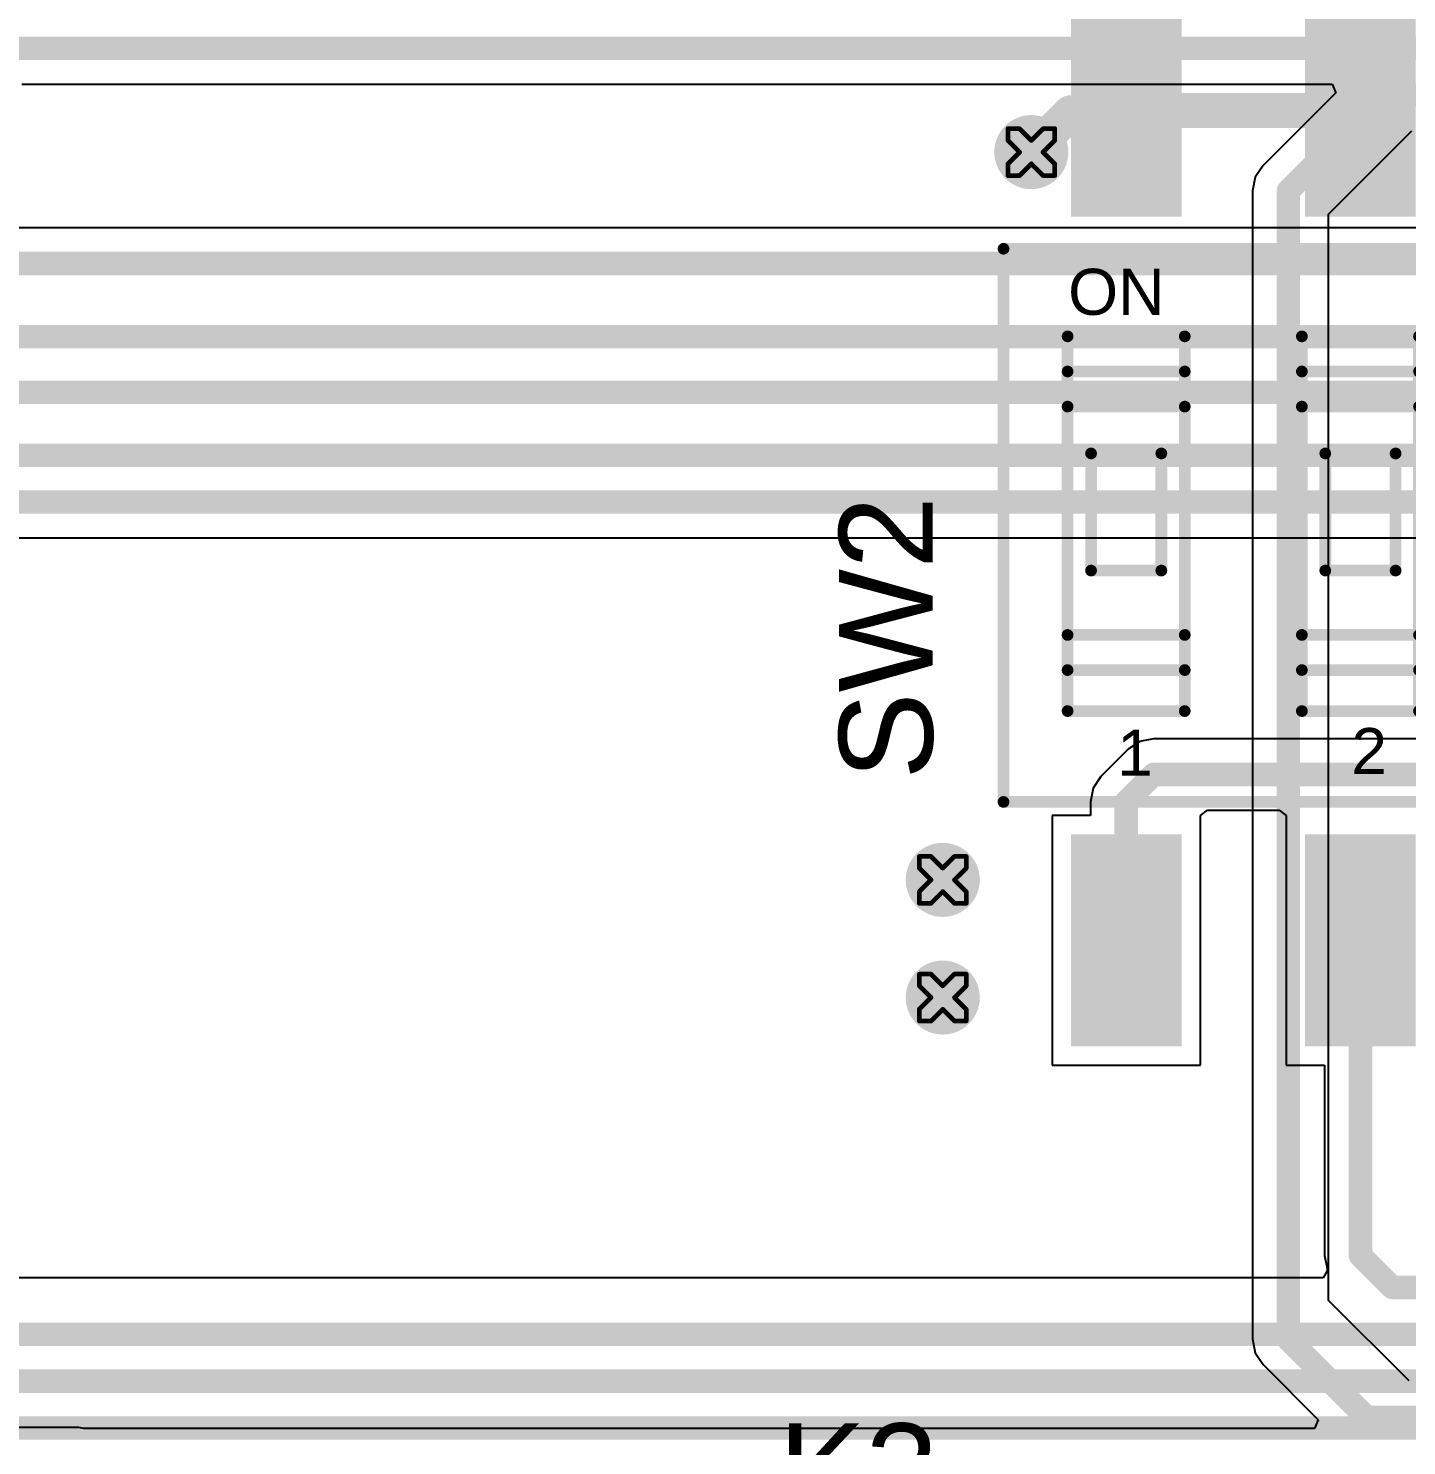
# Model space of a CAD drawing. Header units: inches. Extents: x 0 to 212, y 0 to 208.
# Drawn here: x 3.08 to 3.668, y 2.353 to 2.959 of the extents above; entities that cross this region are included whole.
import ezdxf

# ---------------------------------------------------------------- set-up
doc = ezdxf.new("R2010")
doc.units = ezdxf.units.IN
doc.header["$MEASUREMENT"] = 0
for name, color, linetype in [('Bottom Layer', 5, 'Continuous'), ('Bottom Solder', 6, 'Continuous'), ('Drill Drawing', 1, 'Continuous'), ('Top Layer', 1, 'Continuous'), ('Top Overlay', 2, 'Continuous'), ('Top Paste', 8, 'Continuous'), ('Top Solder', 216, 'Continuous'), ('Via Holes', 16, 'Continuous')]:
    doc.layers.add(name, color=color, linetype=linetype)
doc.styles.add('Arial', font='', dxfattribs={"height": 0.2})
doc.styles.get('Arial').set_extended_font_data('Arial')

# ---------------------------------------------------------------- blocks, each defined once
blk = doc.blocks.new('DSIC02LSGET_22')
at = {"layer": 'Top Layer'}
for points in [[(-0.133858, 0.0716535), (-0.133858, 0.0283465), (-0.220472, 0.0283465), (-0.220472, 0.0716535)], [(0.2204719, 0.0716534), (0.2204719, 0.0283464), (0.1338579, 0.0283464), (0.1338579, 0.0716534)], [(-0.133858, -0.0283465), (-0.133858, -0.0716535), (-0.220472, -0.0716535), (-0.220472, -0.0283465)], [(0.2204719, -0.0283465), (0.2204719, -0.0716535), (0.1338579, -0.0716535), (0.1338579, -0.0283465)]]:
    blk.add_hatch(color=1, dxfattribs=at).paths.add_polyline_path(points)
at = {"layer": 'Top Paste'}
for points in [[(-0.133858, 0.0716535), (-0.133858, 0.0283465), (-0.220472, 0.0283465), (-0.220472, 0.0716535)], [(0.2204719, 0.0716534), (0.2204719, 0.0283464), (0.1338579, 0.0283464), (0.1338579, 0.0716534)], [(-0.133858, -0.0283465), (-0.133858, -0.0716535), (-0.220472, -0.0716535), (-0.220472, -0.0283465)], [(0.2204719, -0.0283465), (0.2204719, -0.0716535), (0.1338579, -0.0716535), (0.1338579, -0.0283465)]]:
    blk.add_hatch(color=8, dxfattribs=at).paths.add_polyline_path(points)
at = {"layer": 'Top Solder'}
for points in [[(-0.131889, 0.0736225), (-0.131889, 0.0263775), (-0.222441, 0.0263775), (-0.222441, 0.0736225)], [(0.2224409, 0.0736224), (0.2224409, 0.0263774), (0.1318889, 0.0263774), (0.1318889, 0.0736224)], [(-0.131889, -0.0263775), (-0.131889, -0.0736225), (-0.222441, -0.0736225), (-0.222441, -0.0263775)], [(0.2224409, -0.0263775), (0.2224409, -0.0736225), (0.1318889, -0.0736225), (0.1318889, -0.0263775)]]:
    blk.add_hatch(color=216, dxfattribs=at).paths.add_polyline_path(points)
at = {"layer": 'Top Overlay'}
for points in [[(-0.118105, 0.1023649, 0.005, 0.005, 0), (0.118115, 0.1023649, 0.005, 0.005, 0)], [(-0.118105, 0.1023649, 0.005, 0.005, 0), (-0.118105, -0.098422, 0.005, 0.005, 0)], [(0.118115, 0.1023649, 0.005, 0.005, 0), (0.118115, -0.0984221, 0.005, 0.005, 0)], [(-0.079291, 0.0750071, 0.005, 0.005, 0), (0.080709, 0.0750069, 0.005, 0.005, 0)], [(-0.079291, 0.0750071, 0.005, 0.005, 0), (-0.079291, 0.025007, 0.005, 0.005, 0)], [(-0.061791, 0.075007, 0.005, 0.005, 0), (-0.061791, 0.0250071, 0.005, 0.005, 0)], [(-0.046791, 0.075007, 0.005, 0.005, 0), (-0.046791, 0.0250071, 0.005, 0.005, 0)], [(0.0507089, 0.075007, 0.005, 0.005, 0), (0.050709, 0.025007, 0.005, 0.005, 0)], [(0.065709, 0.0750069, 0.005, 0.005, 0), (0.065709, 0.025007, 0.005, 0.005, 0)], [(0.080709, 0.0750069, 0.005, 0.005, 0), (0.080709, 0.025007, 0.005, 0.005, 0)], [(0.0307051, 0.065, 0.005, 0.005, 0), (-0.0192951, 0.0649999, 0.005, 0.005, 0)], [(-0.0192951, 0.0649999, 0.005, 0.005, 0), (-0.0192951, 0.0349999, 0.005, 0.005, 0)], [(0.0307051, 0.065, 0.005, 0.005, 0), (0.0307051, 0.035, 0.005, 0.005, 0)], [(0.0307051, 0.035, 0.005, 0.005, 0), (-0.0192951, 0.0349999, 0.005, 0.005, 0)], [(-0.079291, 0.025007, 0.005, 0.005, 0), (0.080709, 0.025007, 0.005, 0.005, 0)], [(-0.079291, -0.0249929, 0.005, 0.005, 0), (0.080709, -0.0249929, 0.005, 0.005, 0)], [(-0.079291, -0.0249929, 0.005, 0.005, 0), (-0.0792909, -0.0749931, 0.005, 0.005, 0)], [(-0.061791, -0.024993, 0.005, 0.005, 0), (-0.061791, -0.0749931, 0.005, 0.005, 0)], [(-0.046791, -0.024993, 0.005, 0.005, 0), (-0.046791, -0.0749931, 0.005, 0.005, 0)], [(0.050709, -0.0249929, 0.005, 0.005, 0), (0.0507089, -0.0749931, 0.005, 0.005, 0)], [(0.065709, -0.0249929, 0.005, 0.005, 0), (0.0657089, -0.0749931, 0.005, 0.005, 0)], [(0.080709, -0.0249929, 0.005, 0.005, 0), (0.080709, -0.074993, 0.005, 0.005, 0)], [(-0.0192951, -0.035, 0.005, 0.005, 0), (0.0307051, -0.0350001, 0.005, 0.005, 0)], [(-0.0192951, -0.035, 0.005, 0.005, 0), (-0.0192951, -0.065, 0.005, 0.005, 0)], [(0.0307051, -0.0350001, 0.005, 0.005, 0), (0.0307051, -0.0650001, 0.005, 0.005, 0)], [(-0.0192951, -0.065, 0.005, 0.005, 0), (0.0307051, -0.0650001, 0.005, 0.005, 0)], [(0.080709, -0.074993, 0.005, 0.005, 0), (-0.0792909, -0.0749931, 0.005, 0.005, 0)], [(-0.118105, -0.098422, 0.005, 0.005, 0), (0.118115, -0.0984221, 0.005, 0.005, 0)]]:
    blk.add_lwpolyline(points, format="xyseb", dxfattribs=at)
for points in [[(-0.119355, 0.1023649, 0.0025, 0.0025, 1), (-0.116855, 0.1023649, 0.0025, 0.0025, 1)], [(-0.119355, 0.1023649, 0.0025, 0.0025, 1), (-0.116855, 0.1023649, 0.0025, 0.0025, 1)], [(0.116865, 0.1023649, 0.0025, 0.0025, 1), (0.119365, 0.1023649, 0.0025, 0.0025, 1)], [(0.116865, 0.1023649, 0.0025, 0.0025, 1), (0.119365, 0.1023649, 0.0025, 0.0025, 1)], [(-0.080541, 0.0750071, 0.0025, 0.0025, 1), (-0.078041, 0.0750071, 0.0025, 0.0025, 1)], [(-0.080541, 0.0750071, 0.0025, 0.0025, 1), (-0.078041, 0.0750071, 0.0025, 0.0025, 1)], [(-0.063041, 0.075007, 0.0025, 0.0025, 1), (-0.060541, 0.075007, 0.0025, 0.0025, 1)], [(-0.048041, 0.075007, 0.0025, 0.0025, 1), (-0.045541, 0.075007, 0.0025, 0.0025, 1)], [(0.0494589, 0.075007, 0.0025, 0.0025, 1), (0.0519589, 0.075007, 0.0025, 0.0025, 1)], [(0.064459, 0.0750069, 0.0025, 0.0025, 1), (0.066959, 0.0750069, 0.0025, 0.0025, 1)], [(0.079459, 0.0750069, 0.0025, 0.0025, 1), (0.081959, 0.0750069, 0.0025, 0.0025, 1)], [(0.079459, 0.0750069, 0.0025, 0.0025, 1), (0.081959, 0.0750069, 0.0025, 0.0025, 1)], [(-0.0205451, 0.0649999, 0.0025, 0.0025, 1), (-0.0180451, 0.0649999, 0.0025, 0.0025, 1)], [(-0.0205451, 0.0649999, 0.0025, 0.0025, 1), (-0.0180451, 0.0649999, 0.0025, 0.0025, 1)], [(0.0294551, 0.065, 0.0025, 0.0025, 1), (0.0319551, 0.065, 0.0025, 0.0025, 1)], [(0.0294551, 0.065, 0.0025, 0.0025, 1), (0.0319551, 0.065, 0.0025, 0.0025, 1)], [(-0.0205451, 0.0349999, 0.0025, 0.0025, 1), (-0.0180451, 0.0349999, 0.0025, 0.0025, 1)], [(-0.0205451, 0.0349999, 0.0025, 0.0025, 1), (-0.0180451, 0.0349999, 0.0025, 0.0025, 1)], [(0.0294551, 0.035, 0.0025, 0.0025, 1), (0.0319551, 0.035, 0.0025, 0.0025, 1)], [(0.0294551, 0.035, 0.0025, 0.0025, 1), (0.0319551, 0.035, 0.0025, 0.0025, 1)], [(-0.080541, 0.025007, 0.0025, 0.0025, 1), (-0.078041, 0.025007, 0.0025, 0.0025, 1)], [(-0.080541, 0.025007, 0.0025, 0.0025, 1), (-0.078041, 0.025007, 0.0025, 0.0025, 1)], [(-0.063041, 0.0250071, 0.0025, 0.0025, 1), (-0.060541, 0.0250071, 0.0025, 0.0025, 1)], [(-0.048041, 0.0250071, 0.0025, 0.0025, 1), (-0.045541, 0.0250071, 0.0025, 0.0025, 1)], [(0.049459, 0.025007, 0.0025, 0.0025, 1), (0.051959, 0.025007, 0.0025, 0.0025, 1)], [(0.064459, 0.025007, 0.0025, 0.0025, 1), (0.066959, 0.025007, 0.0025, 0.0025, 1)], [(0.079459, 0.025007, 0.0025, 0.0025, 1), (0.081959, 0.025007, 0.0025, 0.0025, 1)], [(0.079459, 0.025007, 0.0025, 0.0025, 1), (0.081959, 0.025007, 0.0025, 0.0025, 1)], [(-0.080541, -0.0249929, 0.0025, 0.0025, 1), (-0.078041, -0.0249929, 0.0025, 0.0025, 1)], [(-0.080541, -0.0249929, 0.0025, 0.0025, 1), (-0.078041, -0.0249929, 0.0025, 0.0025, 1)], [(-0.063041, -0.024993, 0.0025, 0.0025, 1), (-0.060541, -0.024993, 0.0025, 0.0025, 1)], [(-0.048041, -0.024993, 0.0025, 0.0025, 1), (-0.045541, -0.024993, 0.0025, 0.0025, 1)], [(0.049459, -0.0249929, 0.0025, 0.0025, 1), (0.051959, -0.0249929, 0.0025, 0.0025, 1)], [(0.064459, -0.0249929, 0.0025, 0.0025, 1), (0.066959, -0.0249929, 0.0025, 0.0025, 1)], [(0.079459, -0.0249929, 0.0025, 0.0025, 1), (0.081959, -0.0249929, 0.0025, 0.0025, 1)], [(0.079459, -0.0249929, 0.0025, 0.0025, 1), (0.081959, -0.0249929, 0.0025, 0.0025, 1)], [(-0.0205451, -0.035, 0.0025, 0.0025, 1), (-0.0180451, -0.035, 0.0025, 0.0025, 1)], [(-0.0205451, -0.035, 0.0025, 0.0025, 1), (-0.0180451, -0.035, 0.0025, 0.0025, 1)], [(0.0294551, -0.0350001, 0.0025, 0.0025, 1), (0.0319551, -0.0350001, 0.0025, 0.0025, 1)], [(0.0294551, -0.0350001, 0.0025, 0.0025, 1), (0.0319551, -0.0350001, 0.0025, 0.0025, 1)], [(-0.0205451, -0.065, 0.0025, 0.0025, 1), (-0.0180451, -0.065, 0.0025, 0.0025, 1)], [(-0.0205451, -0.065, 0.0025, 0.0025, 1), (-0.0180451, -0.065, 0.0025, 0.0025, 1)], [(0.0294551, -0.0650001, 0.0025, 0.0025, 1), (0.0319551, -0.0650001, 0.0025, 0.0025, 1)], [(0.0294551, -0.0650001, 0.0025, 0.0025, 1), (0.0319551, -0.0650001, 0.0025, 0.0025, 1)], [(-0.0805409, -0.0749931, 0.0025, 0.0025, 1), (-0.0780409, -0.0749931, 0.0025, 0.0025, 1)], [(-0.0805409, -0.0749931, 0.0025, 0.0025, 1), (-0.0780409, -0.0749931, 0.0025, 0.0025, 1)], [(-0.063041, -0.0749931, 0.0025, 0.0025, 1), (-0.060541, -0.0749931, 0.0025, 0.0025, 1)], [(-0.048041, -0.0749931, 0.0025, 0.0025, 1), (-0.045541, -0.0749931, 0.0025, 0.0025, 1)], [(0.0494589, -0.0749931, 0.0025, 0.0025, 1), (0.0519589, -0.0749931, 0.0025, 0.0025, 1)], [(0.0644589, -0.0749931, 0.0025, 0.0025, 1), (0.0669589, -0.0749931, 0.0025, 0.0025, 1)], [(0.079459, -0.074993, 0.0025, 0.0025, 1), (0.081959, -0.074993, 0.0025, 0.0025, 1)], [(0.079459, -0.074993, 0.0025, 0.0025, 1), (0.081959, -0.074993, 0.0025, 0.0025, 1)], [(-0.119355, -0.098422, 0.0025, 0.0025, 1), (-0.116855, -0.098422, 0.0025, 0.0025, 1)], [(-0.119355, -0.098422, 0.0025, 0.0025, 1), (-0.116855, -0.098422, 0.0025, 0.0025, 1)], [(0.116865, -0.0984221, 0.0025, 0.0025, 1), (0.119365, -0.0984221, 0.0025, 0.0025, 1)], [(0.116865, -0.0984221, 0.0025, 0.0025, 1), (0.119365, -0.0984221, 0.0025, 0.0025, 1)]]:
    blk.add_lwpolyline(points, format="xyseb", close=True, dxfattribs=at)
at = {"layer": 'Top Overlay', "style": 'Arial'}
for s, p in [('ON', (0.089888, 0.0748071)), ('1', (-0.106932, 0.053937)), ('2', (-0.1062319, -0.046063))]:
    blk.add_text(s, height=0.019685, rotation=270, dxfattribs=at).set_placement(p)

msp = doc.modelspace()

# ---------------------------------------------------------------- hatches: boundary and pattern name
at = {"layer": 'Bottom Layer'}
h = msp.add_hatch(color=5, dxfattribs=at)
edge = h.paths.add_edge_path()
edge.add_arc((3.5078084, 2.9057717), 0.011811, 0, 360)
h = msp.add_hatch(color=5, dxfattribs=at)
edge = h.paths.add_edge_path()
edge.add_arc((3.47, 2.595), 0.011811, 0, 360)
h = msp.add_hatch(color=5, dxfattribs=at)
edge = h.paths.add_edge_path()
edge.add_arc((3.47, 2.5447459), 0.011811, 0, 360)
at = {"layer": 'Bottom Solder'}
h = msp.add_hatch(color=6, dxfattribs=at)
edge = h.paths.add_edge_path()
edge.add_arc((3.5078084, 2.9057717), 0.015811, 0, 360)
h = msp.add_hatch(color=6, dxfattribs=at)
edge = h.paths.add_edge_path()
edge.add_arc((3.47, 2.595), 0.015811, 0, 360)
h = msp.add_hatch(color=6, dxfattribs=at)
edge = h.paths.add_edge_path()
edge.add_arc((3.47, 2.5447459), 0.015811, 0, 360)
at = {"layer": 'Top Layer'}
h = msp.add_hatch(color=1, dxfattribs=at)
edge = h.paths.add_edge_path()
edge.add_arc((3.5078084, 2.9057717), 0.011811, 0, 360)
h = msp.add_hatch(color=1, dxfattribs=at)
edge = h.paths.add_edge_path()
edge.add_arc((3.47, 2.595), 0.011811, 0, 360)
h = msp.add_hatch(color=1, dxfattribs=at)
edge = h.paths.add_edge_path()
edge.add_arc((3.47, 2.5447459), 0.011811, 0, 360)
at = {"layer": 'Top Solder'}
h = msp.add_hatch(color=216, dxfattribs=at)
edge = h.paths.add_edge_path()
edge.add_arc((3.5078084, 2.9057717), 0.015811, 0, 360)
h = msp.add_hatch(color=216, dxfattribs=at)
edge = h.paths.add_edge_path()
edge.add_arc((3.47, 2.595), 0.015811, 0, 360)
h = msp.add_hatch(color=216, dxfattribs=at)
edge = h.paths.add_edge_path()
edge.add_arc((3.47, 2.5447459), 0.015811, 0, 360)
at = {"layer": 'Via Holes'}
h = msp.add_hatch(color=7, dxfattribs=at)
edge = h.paths.add_edge_path()
edge.add_arc((3.5078084, 2.9057717), 0.0059055, 0, 360)
h = msp.add_hatch(color=7, dxfattribs=at)
edge = h.paths.add_edge_path()
edge.add_arc((3.47, 2.595), 0.0059055, 0, 360)
h = msp.add_hatch(color=7, dxfattribs=at)
edge = h.paths.add_edge_path()
edge.add_arc((3.47, 2.5447459), 0.0059055, 0, 360)

# ---------------------------------------------------------------- linework, layer by layer
at = {"layer": 'Bottom Layer'}
for p, q in [((3.076865, 2.9348074), (3.6362477, 2.9348074)), ((3.6377785, 2.9311118), (3.6067164, 2.9000497)), ((3.6362477, 2.9348074), (3.6377785, 2.9311118)), ((3.6347132, 2.8793169), (3.6702037, 2.9148074)), ((3.6067164, 2.9000497), (3.6034011, 2.895088)), ((3.6034011, 2.895088), (3.6022369, 2.8892353)), ((3.6022369, 2.8892353), (3.6022369, 2.398841)), ((3.6347132, 2.4154372), (3.6347132, 2.8793169)), ((3.669128, 2.3810224), (3.6347132, 2.4154372)), ((3.6022369, 2.398841), (3.6034011, 2.3929883)), ((3.6034011, 2.3929883), (3.6067164, 2.3880266)), ((3.6067164, 2.3880266), (3.6302801, 2.3644629)), ((3.1011623, 2.3611935), (1.1087497, 2.3611935)), ((3.103305, 2.3607673), (3.1011623, 2.3611935)), ((3.6287494, 2.3607673), (3.103305, 2.3607673)), ((3.6302801, 2.3644629), (3.6287494, 2.3607673))]:
    msp.add_line(p, q, dxfattribs=at)
for points in [[(3.0705301, 2.9501013, 0.01, 0.01, 0), (4.4547848, 2.9501013, 0.01, 0.01, 0)], [(3.6175308, 2.8892353, 0.01, 0.01, 0), (3.6583968, 2.9301013, 0.01, 0.01, 0)], [(3.6583968, 2.9301013, 0.01, 0.01, 0), (4.4931168, 2.9301013, 0.01, 0.01, 0)], [(3.6175308, 2.398841, 0.01, 0.01, 0), (3.6175308, 2.8892353, 0.01, 0.01, 0)], [(3.6175308, 2.398841, 0.01, 0.01, 0), (3.6509473, 2.3654245, 0.01, 0.01, 0)], [(3.6509473, 2.3654245, 0.01, 0.01, 0), (6.7387008, 2.3654245, 0.01, 0.01, 0)]]:
    msp.add_lwpolyline(points, format="xyseb", dxfattribs=at)
for points in [[(3.6558968, 2.9301013, 0.005, 0.005, 1), (3.6608968, 2.9301013, 0.005, 0.005, 1)], [(3.6558968, 2.9301013, 0.005, 0.005, 1), (3.6608968, 2.9301013, 0.005, 0.005, 1)], [(3.6150308, 2.8892353, 0.005, 0.005, 1), (3.6200308, 2.8892353, 0.005, 0.005, 1)], [(3.6150308, 2.8892353, 0.005, 0.005, 1), (3.6200308, 2.8892353, 0.005, 0.005, 1)], [(3.6150308, 2.398841, 0.005, 0.005, 1), (3.6200308, 2.398841, 0.005, 0.005, 1)], [(3.6150308, 2.398841, 0.005, 0.005, 1), (3.6200308, 2.398841, 0.005, 0.005, 1)], [(3.6484473, 2.3654245, 0.005, 0.005, 1), (3.6534473, 2.3654245, 0.005, 0.005, 1)], [(3.6484473, 2.3654245, 0.005, 0.005, 1), (3.6534473, 2.3654245, 0.005, 0.005, 1)]]:
    msp.add_lwpolyline(points, format="xyseb", close=True, dxfattribs=at)
at = {"layer": 'Drill Drawing'}
for points in [[(3.4978084, 2.9107717, 0.002, 0.002, 0), (3.4978084, 2.9157717, 0.002, 0.002, 0)], [(3.4978084, 2.9157717, 0.002, 0.002, 0), (3.5028084, 2.9157717, 0.002, 0.002, 0)], [(3.4978084, 2.9107717, 0.002, 0.002, 0), (3.5028084, 2.9057717, 0.002, 0.002, 0)], [(3.5028084, 2.9157717, 0.002, 0.002, 0), (3.5078084, 2.9107717, 0.002, 0.002, 0)], [(3.5078084, 2.9107717, 0.002, 0.002, 0), (3.5128084, 2.9157717, 0.002, 0.002, 0)], [(3.5128084, 2.9157717, 0.002, 0.002, 0), (3.5178084, 2.9157717, 0.002, 0.002, 0)], [(3.5128084, 2.9057717, 0.002, 0.002, 0), (3.5178084, 2.9107717, 0.002, 0.002, 0)], [(3.5178084, 2.9107717, 0.002, 0.002, 0), (3.5178084, 2.9157717, 0.002, 0.002, 0)], [(3.4978084, 2.9007717, 0.002, 0.002, 0), (3.5028084, 2.9057717, 0.002, 0.002, 0)], [(3.5128084, 2.9057717, 0.002, 0.002, 0), (3.5178084, 2.9007717, 0.002, 0.002, 0)], [(3.4978084, 2.8957717, 0.002, 0.002, 0), (3.4978084, 2.9007717, 0.002, 0.002, 0)], [(3.5028084, 2.8957717, 0.002, 0.002, 0), (3.5078084, 2.9007717, 0.002, 0.002, 0)], [(3.5078084, 2.9007717, 0.002, 0.002, 0), (3.5128084, 2.8957717, 0.002, 0.002, 0)], [(3.5178084, 2.8957717, 0.002, 0.002, 0), (3.5178084, 2.9007717, 0.002, 0.002, 0)], [(3.4978084, 2.8957717, 0.002, 0.002, 0), (3.5028084, 2.8957717, 0.002, 0.002, 0)], [(3.5128084, 2.8957717, 0.002, 0.002, 0), (3.5178084, 2.8957717, 0.002, 0.002, 0)], [(3.46, 2.6, 0.002, 0.002, 0), (3.46, 2.605, 0.002, 0.002, 0)], [(3.46, 2.605, 0.002, 0.002, 0), (3.465, 2.605, 0.002, 0.002, 0)], [(3.465, 2.605, 0.002, 0.002, 0), (3.47, 2.6, 0.002, 0.002, 0)], [(3.47, 2.6, 0.002, 0.002, 0), (3.475, 2.605, 0.002, 0.002, 0)], [(3.475, 2.605, 0.002, 0.002, 0), (3.48, 2.605, 0.002, 0.002, 0)], [(3.48, 2.6, 0.002, 0.002, 0), (3.48, 2.605, 0.002, 0.002, 0)], [(3.46, 2.6, 0.002, 0.002, 0), (3.465, 2.595, 0.002, 0.002, 0)], [(3.475, 2.595, 0.002, 0.002, 0), (3.48, 2.6, 0.002, 0.002, 0)], [(3.46, 2.59, 0.002, 0.002, 0), (3.465, 2.595, 0.002, 0.002, 0)], [(3.46, 2.585, 0.002, 0.002, 0), (3.46, 2.59, 0.002, 0.002, 0)], [(3.465, 2.585, 0.002, 0.002, 0), (3.47, 2.59, 0.002, 0.002, 0)], [(3.47, 2.59, 0.002, 0.002, 0), (3.475, 2.585, 0.002, 0.002, 0)], [(3.475, 2.595, 0.002, 0.002, 0), (3.48, 2.59, 0.002, 0.002, 0)], [(3.48, 2.585, 0.002, 0.002, 0), (3.48, 2.59, 0.002, 0.002, 0)], [(3.46, 2.585, 0.002, 0.002, 0), (3.465, 2.585, 0.002, 0.002, 0)], [(3.475, 2.585, 0.002, 0.002, 0), (3.48, 2.585, 0.002, 0.002, 0)], [(3.46, 2.5497459, 0.002, 0.002, 0), (3.46, 2.5547459, 0.002, 0.002, 0)], [(3.46, 2.5547459, 0.002, 0.002, 0), (3.465, 2.5547459, 0.002, 0.002, 0)], [(3.465, 2.5547459, 0.002, 0.002, 0), (3.47, 2.5497459, 0.002, 0.002, 0)], [(3.47, 2.5497459, 0.002, 0.002, 0), (3.475, 2.5547459, 0.002, 0.002, 0)], [(3.475, 2.5547459, 0.002, 0.002, 0), (3.48, 2.5547459, 0.002, 0.002, 0)], [(3.48, 2.5497459, 0.002, 0.002, 0), (3.48, 2.5547459, 0.002, 0.002, 0)], [(3.46, 2.5497459, 0.002, 0.002, 0), (3.465, 2.5447459, 0.002, 0.002, 0)], [(3.475, 2.5447459, 0.002, 0.002, 0), (3.48, 2.5497459, 0.002, 0.002, 0)], [(3.46, 2.5397459, 0.002, 0.002, 0), (3.465, 2.5447459, 0.002, 0.002, 0)], [(3.475, 2.5447459, 0.002, 0.002, 0), (3.48, 2.5397459, 0.002, 0.002, 0)], [(3.46, 2.5347459, 0.002, 0.002, 0), (3.46, 2.5397459, 0.002, 0.002, 0)], [(3.465, 2.5347459, 0.002, 0.002, 0), (3.47, 2.5397459, 0.002, 0.002, 0)], [(3.47, 2.5397459, 0.002, 0.002, 0), (3.475, 2.5347459, 0.002, 0.002, 0)], [(3.48, 2.5347459, 0.002, 0.002, 0), (3.48, 2.5397459, 0.002, 0.002, 0)], [(3.46, 2.5347459, 0.002, 0.002, 0), (3.465, 2.5347459, 0.002, 0.002, 0)], [(3.475, 2.5347459, 0.002, 0.002, 0), (3.48, 2.5347459, 0.002, 0.002, 0)]]:
    msp.add_lwpolyline(points, format="xyseb", dxfattribs=at)
for points in [[(3.4973084, 2.9157717, 0.001, 0.001, 1), (3.4983084, 2.9157717, 0.001, 0.001, 1)], [(3.4973084, 2.9157717, 0.001, 0.001, 1), (3.4983084, 2.9157717, 0.001, 0.001, 1)], [(3.4973084, 2.9107717, 0.001, 0.001, 1), (3.4983084, 2.9107717, 0.001, 0.001, 1)], [(3.4973084, 2.9107717, 0.001, 0.001, 1), (3.4983084, 2.9107717, 0.001, 0.001, 1)], [(3.5023084, 2.9157717, 0.001, 0.001, 1), (3.5033084, 2.9157717, 0.001, 0.001, 1)], [(3.5023084, 2.9157717, 0.001, 0.001, 1), (3.5033084, 2.9157717, 0.001, 0.001, 1)], [(3.5073084, 2.9107717, 0.001, 0.001, 1), (3.5083084, 2.9107717, 0.001, 0.001, 1)], [(3.5073084, 2.9107717, 0.001, 0.001, 1), (3.5083084, 2.9107717, 0.001, 0.001, 1)], [(3.5123084, 2.9157717, 0.001, 0.001, 1), (3.5133084, 2.9157717, 0.001, 0.001, 1)], [(3.5123084, 2.9157717, 0.001, 0.001, 1), (3.5133084, 2.9157717, 0.001, 0.001, 1)], [(3.5173084, 2.9157717, 0.001, 0.001, 1), (3.5183084, 2.9157717, 0.001, 0.001, 1)], [(3.5173084, 2.9157717, 0.001, 0.001, 1), (3.5183084, 2.9157717, 0.001, 0.001, 1)], [(3.5173084, 2.9107717, 0.001, 0.001, 1), (3.5183084, 2.9107717, 0.001, 0.001, 1)], [(3.5173084, 2.9107717, 0.001, 0.001, 1), (3.5183084, 2.9107717, 0.001, 0.001, 1)], [(3.5023084, 2.9057717, 0.001, 0.001, 1), (3.5033084, 2.9057717, 0.001, 0.001, 1)], [(3.5023084, 2.9057717, 0.001, 0.001, 1), (3.5033084, 2.9057717, 0.001, 0.001, 1)], [(3.5123084, 2.9057717, 0.001, 0.001, 1), (3.5133084, 2.9057717, 0.001, 0.001, 1)], [(3.5123084, 2.9057717, 0.001, 0.001, 1), (3.5133084, 2.9057717, 0.001, 0.001, 1)], [(3.4973084, 2.9007717, 0.001, 0.001, 1), (3.4983084, 2.9007717, 0.001, 0.001, 1)], [(3.4973084, 2.9007717, 0.001, 0.001, 1), (3.4983084, 2.9007717, 0.001, 0.001, 1)], [(3.5073084, 2.9007717, 0.001, 0.001, 1), (3.5083084, 2.9007717, 0.001, 0.001, 1)], [(3.5073084, 2.9007717, 0.001, 0.001, 1), (3.5083084, 2.9007717, 0.001, 0.001, 1)], [(3.5173084, 2.9007717, 0.001, 0.001, 1), (3.5183084, 2.9007717, 0.001, 0.001, 1)], [(3.5173084, 2.9007717, 0.001, 0.001, 1), (3.5183084, 2.9007717, 0.001, 0.001, 1)], [(3.4973084, 2.8957717, 0.001, 0.001, 1), (3.4983084, 2.8957717, 0.001, 0.001, 1)], [(3.4973084, 2.8957717, 0.001, 0.001, 1), (3.4983084, 2.8957717, 0.001, 0.001, 1)], [(3.5023084, 2.8957717, 0.001, 0.001, 1), (3.5033084, 2.8957717, 0.001, 0.001, 1)], [(3.5023084, 2.8957717, 0.001, 0.001, 1), (3.5033084, 2.8957717, 0.001, 0.001, 1)], [(3.5123084, 2.8957717, 0.001, 0.001, 1), (3.5133084, 2.8957717, 0.001, 0.001, 1)], [(3.5123084, 2.8957717, 0.001, 0.001, 1), (3.5133084, 2.8957717, 0.001, 0.001, 1)], [(3.5173084, 2.8957717, 0.001, 0.001, 1), (3.5183084, 2.8957717, 0.001, 0.001, 1)], [(3.5173084, 2.8957717, 0.001, 0.001, 1), (3.5183084, 2.8957717, 0.001, 0.001, 1)], [(3.4595, 2.605, 0.001, 0.001, 1), (3.4605, 2.605, 0.001, 0.001, 1)], [(3.4595, 2.605, 0.001, 0.001, 1), (3.4605, 2.605, 0.001, 0.001, 1)], [(3.4645, 2.605, 0.001, 0.001, 1), (3.4655, 2.605, 0.001, 0.001, 1)], [(3.4645, 2.605, 0.001, 0.001, 1), (3.4655, 2.605, 0.001, 0.001, 1)], [(3.4745, 2.605, 0.001, 0.001, 1), (3.4755, 2.605, 0.001, 0.001, 1)], [(3.4745, 2.605, 0.001, 0.001, 1), (3.4755, 2.605, 0.001, 0.001, 1)], [(3.4795, 2.605, 0.001, 0.001, 1), (3.4805, 2.605, 0.001, 0.001, 1)], [(3.4795, 2.605, 0.001, 0.001, 1), (3.4805, 2.605, 0.001, 0.001, 1)], [(3.4595, 2.6, 0.001, 0.001, 1), (3.4605, 2.6, 0.001, 0.001, 1)], [(3.4595, 2.6, 0.001, 0.001, 1), (3.4605, 2.6, 0.001, 0.001, 1)], [(3.4695, 2.6, 0.001, 0.001, 1), (3.4705, 2.6, 0.001, 0.001, 1)], [(3.4695, 2.6, 0.001, 0.001, 1), (3.4705, 2.6, 0.001, 0.001, 1)], [(3.4795, 2.6, 0.001, 0.001, 1), (3.4805, 2.6, 0.001, 0.001, 1)], [(3.4795, 2.6, 0.001, 0.001, 1), (3.4805, 2.6, 0.001, 0.001, 1)], [(3.4595, 2.59, 0.001, 0.001, 1), (3.4605, 2.59, 0.001, 0.001, 1)], [(3.4595, 2.59, 0.001, 0.001, 1), (3.4605, 2.59, 0.001, 0.001, 1)], [(3.4645, 2.595, 0.001, 0.001, 1), (3.4655, 2.595, 0.001, 0.001, 1)], [(3.4645, 2.595, 0.001, 0.001, 1), (3.4655, 2.595, 0.001, 0.001, 1)], [(3.4695, 2.59, 0.001, 0.001, 1), (3.4705, 2.59, 0.001, 0.001, 1)], [(3.4695, 2.59, 0.001, 0.001, 1), (3.4705, 2.59, 0.001, 0.001, 1)], [(3.4745, 2.595, 0.001, 0.001, 1), (3.4755, 2.595, 0.001, 0.001, 1)], [(3.4745, 2.595, 0.001, 0.001, 1), (3.4755, 2.595, 0.001, 0.001, 1)], [(3.4795, 2.59, 0.001, 0.001, 1), (3.4805, 2.59, 0.001, 0.001, 1)], [(3.4795, 2.59, 0.001, 0.001, 1), (3.4805, 2.59, 0.001, 0.001, 1)], [(3.4595, 2.585, 0.001, 0.001, 1), (3.4605, 2.585, 0.001, 0.001, 1)], [(3.4595, 2.585, 0.001, 0.001, 1), (3.4605, 2.585, 0.001, 0.001, 1)], [(3.4645, 2.585, 0.001, 0.001, 1), (3.4655, 2.585, 0.001, 0.001, 1)], [(3.4645, 2.585, 0.001, 0.001, 1), (3.4655, 2.585, 0.001, 0.001, 1)], [(3.4745, 2.585, 0.001, 0.001, 1), (3.4755, 2.585, 0.001, 0.001, 1)], [(3.4745, 2.585, 0.001, 0.001, 1), (3.4755, 2.585, 0.001, 0.001, 1)], [(3.4795, 2.585, 0.001, 0.001, 1), (3.4805, 2.585, 0.001, 0.001, 1)], [(3.4795, 2.585, 0.001, 0.001, 1), (3.4805, 2.585, 0.001, 0.001, 1)], [(3.4595, 2.5547459, 0.001, 0.001, 1), (3.4605, 2.5547459, 0.001, 0.001, 1)], [(3.4595, 2.5547459, 0.001, 0.001, 1), (3.4605, 2.5547459, 0.001, 0.001, 1)], [(3.4645, 2.5547459, 0.001, 0.001, 1), (3.4655, 2.5547459, 0.001, 0.001, 1)], [(3.4645, 2.5547459, 0.001, 0.001, 1), (3.4655, 2.5547459, 0.001, 0.001, 1)], [(3.4745, 2.5547459, 0.001, 0.001, 1), (3.4755, 2.5547459, 0.001, 0.001, 1)], [(3.4745, 2.5547459, 0.001, 0.001, 1), (3.4755, 2.5547459, 0.001, 0.001, 1)], [(3.4795, 2.5547459, 0.001, 0.001, 1), (3.4805, 2.5547459, 0.001, 0.001, 1)], [(3.4795, 2.5547459, 0.001, 0.001, 1), (3.4805, 2.5547459, 0.001, 0.001, 1)], [(3.4595, 2.5497459, 0.001, 0.001, 1), (3.4605, 2.5497459, 0.001, 0.001, 1)], [(3.4595, 2.5497459, 0.001, 0.001, 1), (3.4605, 2.5497459, 0.001, 0.001, 1)], [(3.4695, 2.5497459, 0.001, 0.001, 1), (3.4705, 2.5497459, 0.001, 0.001, 1)], [(3.4695, 2.5497459, 0.001, 0.001, 1), (3.4705, 2.5497459, 0.001, 0.001, 1)], [(3.4795, 2.5497459, 0.001, 0.001, 1), (3.4805, 2.5497459, 0.001, 0.001, 1)], [(3.4795, 2.5497459, 0.001, 0.001, 1), (3.4805, 2.5497459, 0.001, 0.001, 1)], [(3.4645, 2.5447459, 0.001, 0.001, 1), (3.4655, 2.5447459, 0.001, 0.001, 1)], [(3.4645, 2.5447459, 0.001, 0.001, 1), (3.4655, 2.5447459, 0.001, 0.001, 1)], [(3.4745, 2.5447459, 0.001, 0.001, 1), (3.4755, 2.5447459, 0.001, 0.001, 1)], [(3.4745, 2.5447459, 0.001, 0.001, 1), (3.4755, 2.5447459, 0.001, 0.001, 1)], [(3.4595, 2.5397459, 0.001, 0.001, 1), (3.4605, 2.5397459, 0.001, 0.001, 1)], [(3.4595, 2.5397459, 0.001, 0.001, 1), (3.4605, 2.5397459, 0.001, 0.001, 1)], [(3.4695, 2.5397459, 0.001, 0.001, 1), (3.4705, 2.5397459, 0.001, 0.001, 1)], [(3.4695, 2.5397459, 0.001, 0.001, 1), (3.4705, 2.5397459, 0.001, 0.001, 1)], [(3.4795, 2.5397459, 0.001, 0.001, 1), (3.4805, 2.5397459, 0.001, 0.001, 1)], [(3.4795, 2.5397459, 0.001, 0.001, 1), (3.4805, 2.5397459, 0.001, 0.001, 1)], [(3.4595, 2.5347459, 0.001, 0.001, 1), (3.4605, 2.5347459, 0.001, 0.001, 1)], [(3.4595, 2.5347459, 0.001, 0.001, 1), (3.4605, 2.5347459, 0.001, 0.001, 1)], [(3.4645, 2.5347459, 0.001, 0.001, 1), (3.4655, 2.5347459, 0.001, 0.001, 1)], [(3.4645, 2.5347459, 0.001, 0.001, 1), (3.4655, 2.5347459, 0.001, 0.001, 1)], [(3.4745, 2.5347459, 0.001, 0.001, 1), (3.4755, 2.5347459, 0.001, 0.001, 1)], [(3.4745, 2.5347459, 0.001, 0.001, 1), (3.4755, 2.5347459, 0.001, 0.001, 1)], [(3.4795, 2.5347459, 0.001, 0.001, 1), (3.4805, 2.5347459, 0.001, 0.001, 1)], [(3.4795, 2.5347459, 0.001, 0.001, 1), (3.4805, 2.5347459, 0.001, 0.001, 1)]]:
    msp.add_lwpolyline(points, format="xyseb", close=True, dxfattribs=at)
at = {"layer": 'Top Layer'}
for p, q in [((3.9933183, 2.8735056), (2.9328268, 2.8735056)), ((2.4279093, 2.7410354), (4.0300208, 2.7410354)), ((3.5541473, 2.6541297), (3.5491856, 2.6508144)), ((3.56, 2.6552939), (3.5541473, 2.6541297)), ((3.6850029, 2.6552939), (3.56, 2.6552939)), ((3.5491856, 2.6508144), (3.5374885, 2.6391173)), ((3.5374885, 2.6391173), (3.5341732, 2.6341556)), ((3.5341732, 2.6341556), (3.533009, 2.6283029)), ((3.533009, 2.6283029), (3.533009, 2.622525)), ((3.533009, 2.622525), (3.5166494, 2.622525)), ((3.5166494, 2.622525), (3.5166494, 2.515911)), ((3.5799564, 2.6225249), (3.583053, 2.6247061)), ((3.5799564, 2.515911), (3.5799564, 2.6225249)), ((3.583053, 2.6247061), (3.6135528, 2.6247061)), ((3.6135528, 2.6247061), (3.6166494, 2.6225249)), ((3.6166494, 2.6225249), (3.6166494, 2.515911)), ((3.5166494, 2.515911), (3.5799564, 2.515911)), ((3.6166494, 2.515911), (3.633009, 2.515911)), ((3.633009, 2.515911), (3.633009, 2.4345576)), ((3.633009, 2.4345576), (3.6341145, 2.429)), ((3.6340555, 2.4280861), (3.632406, 2.425)), ((3.6341145, 2.429), (3.6340555, 2.4280861)), ((3.632406, 2.425), (2.4003442, 2.425))]:
    msp.add_line(p, q, dxfattribs=at)
for points in [[(3.5078084, 2.9057717, 0.015, 0.015, 0), (3.5245916, 2.9225549, 0.015, 0.015, 0)], [(3.5245916, 2.9225549, 0.015, 0.015, 0), (3.54731, 2.9225549, 0.015, 0.015, 0)], [(3.54731, 2.9225549, 0.015, 0.015, 0), (3.548303, 2.9235479, 0.015, 0.015, 0)], [(3.548303, 2.9235479, 0.015, 0.015, 0), (3.6483029, 2.9235479, 0.015, 0.015, 0)], [(2.6947944, 2.8582117, 0.01, 0.01, 0), (3.9996532, 2.8582117, 0.01, 0.01, 0)], [(2.6605145, 2.8270045, 0.01, 0.01, 0), (3.7393044, 2.8270045, 0.01, 0.01, 0)], [(2.5084158, 2.8031935, 0.01, 0.01, 0), (3.7116461, 2.8031935, 0.01, 0.01, 0)], [(2.458916, 2.7763293, 0.01, 0.01, 0), (4.0204272, 2.7763293, 0.01, 0.01, 0)], [(2.4279093, 2.7563293, 0.01, 0.01, 0), (4.0300208, 2.7563293, 0.01, 0.01, 0)], [(3.5483029, 2.6283029, 0.01, 0.01, 0), (3.56, 2.64, 0.01, 0.01, 0)], [(3.56, 2.64, 0.01, 0.01, 0), (3.6850029, 2.64, 0.01, 0.01, 0)], [(3.5483029, 2.569218, 0.01, 0.01, 0), (3.5483029, 2.6283029, 0.01, 0.01, 0)], [(3.6483029, 2.4345576, 0.01, 0.01, 0), (3.6483029, 2.569218, 0.01, 0.01, 0)], [(3.6483029, 2.4345576, 0.01, 0.01, 0), (3.6619048, 2.4209557, 0.01, 0.01, 0)], [(3.6619048, 2.4209557, 0.01, 0.01, 0), (4.0907688, 2.4209557, 0.01, 0.01, 0)], [(2.4027597, 2.4009557, 0.01, 0.01, 0), (4.2790472, 2.4009557, 0.01, 0.01, 0)], [(2.2563277, 2.3809557, 0.01, 0.01, 0), (4.3181616, 2.3809557, 0.01, 0.01, 0)], [(2.2480435, 2.3609557, 0.01, 0.01, 0), (5.0497344, 2.3609557, 0.01, 0.01, 0)]]:
    msp.add_lwpolyline(points, format="xyseb", dxfattribs=at)
for points in [[(3.5208416, 2.9225549, 0.0075, 0.0075, 1), (3.5283416, 2.9225549, 0.0075, 0.0075, 1)], [(3.5208416, 2.9225549, 0.0075, 0.0075, 1), (3.5283416, 2.9225549, 0.0075, 0.0075, 1)], [(3.54356, 2.9225549, 0.0075, 0.0075, 1), (3.55106, 2.9225549, 0.0075, 0.0075, 1)], [(3.54356, 2.9225549, 0.0075, 0.0075, 1), (3.55106, 2.9225549, 0.0075, 0.0075, 1)], [(3.544553, 2.9235479, 0.0075, 0.0075, 1), (3.552053, 2.9235479, 0.0075, 0.0075, 1)], [(3.544553, 2.9235479, 0.0075, 0.0075, 1), (3.552053, 2.9235479, 0.0075, 0.0075, 1)], [(3.6445529, 2.9235479, 0.0075, 0.0075, 1), (3.6520529, 2.9235479, 0.0075, 0.0075, 1)], [(3.5040584, 2.9057717, 0.0075, 0.0075, 1), (3.5115584, 2.9057717, 0.0075, 0.0075, 1)], [(3.5575, 2.64, 0.005, 0.005, 1), (3.5625, 2.64, 0.005, 0.005, 1)], [(3.5575, 2.64, 0.005, 0.005, 1), (3.5625, 2.64, 0.005, 0.005, 1)], [(3.5458029, 2.6283029, 0.005, 0.005, 1), (3.5508029, 2.6283029, 0.005, 0.005, 1)], [(3.5458029, 2.6283029, 0.005, 0.005, 1), (3.5508029, 2.6283029, 0.005, 0.005, 1)], [(3.5458029, 2.569218, 0.005, 0.005, 1), (3.5508029, 2.569218, 0.005, 0.005, 1)], [(3.6458029, 2.569218, 0.005, 0.005, 1), (3.6508029, 2.569218, 0.005, 0.005, 1)], [(3.6458029, 2.4345576, 0.005, 0.005, 1), (3.6508029, 2.4345576, 0.005, 0.005, 1)], [(3.6458029, 2.4345576, 0.005, 0.005, 1), (3.6508029, 2.4345576, 0.005, 0.005, 1)], [(3.6594048, 2.4209557, 0.005, 0.005, 1), (3.6644048, 2.4209557, 0.005, 0.005, 1)], [(3.6594048, 2.4209557, 0.005, 0.005, 1), (3.6644048, 2.4209557, 0.005, 0.005, 1)]]:
    msp.add_lwpolyline(points, format="xyseb", close=True, dxfattribs=at)

# ---------------------------------------------------------------- block references
at = {"rotation": 90}
msp.add_blockref('DSIC02LSGET_22', (3.5983029, 2.746383), dxfattribs=at)

# ---------------------------------------------------------------- texts
at = {"layer": 'Top Overlay', "style": 'Arial'}
msp.add_text('SW2', height=0.04, rotation=90, dxfattribs=at).set_placement((3.4657102, 2.6377932))
msp.add_text('K3', height=0.04, dxfattribs=at).set_placement((3.3997913, 2.3228931))

doc.saveas('drawing.dxf')
